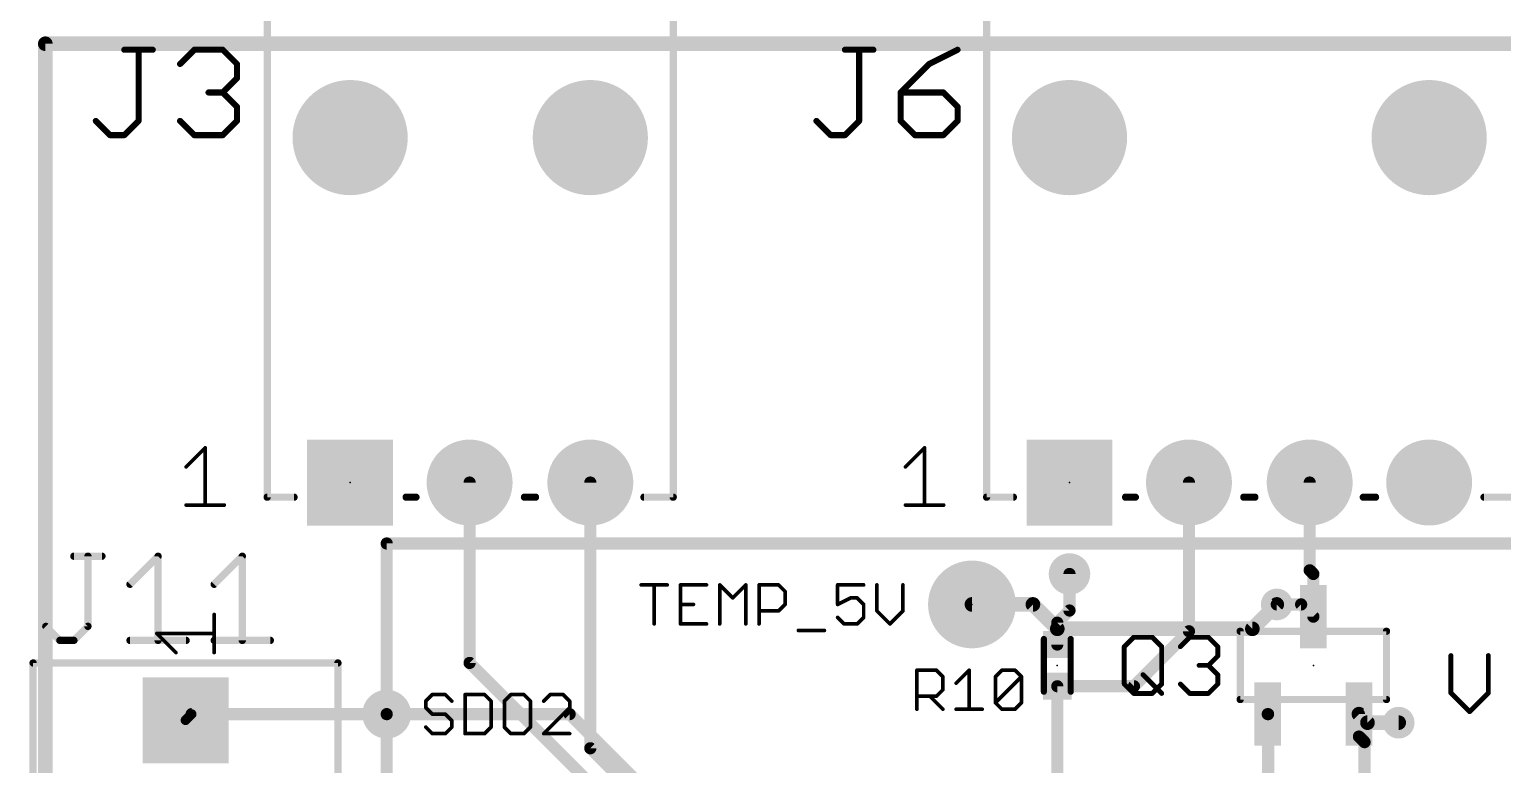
# Model space of a CAD drawing. Extents: x -18 to 144, y -21 to 125.
# Drawn here: x 0.18 to 30.87, y 89.88 to 105.2 of the extents above; entities that cross this region are included whole.
import ezdxf

# ---------------------------------------------------------------- set-up
doc = ezdxf.new("R2010")
doc.units = 0
for name, color, linetype in [('1', 22, 'CONTINUOUS'), ('15', 23, 'CONTINUOUS'), ('16', 132, 'CONTINUOUS'), ('17', 1, 'CONTINUOUS'), ('18', 110, 'CONTINUOUS'), ('2', 110, 'CONTINUOUS'), ('21', 253, 'CONTINUOUS'), ('23', 53, 'CONTINUOUS'), ('25', 253, 'CONTINUOUS'), ('27', 252, 'CONTINUOUS')]:
    doc.layers.add(name, color=color, linetype=linetype)

# ---------------------------------------------------------------- blocks, each defined once
blk = doc.blocks.new('SQUAREP')
blk.add_solid([(-0.5, -0.5), (0.5, -0.5), (-0.5, 0.5), (0.5, 0.5)])
blk = doc.blocks.new('ROUNDP')
at = {"const_width": 0.5}
blk.add_lwpolyline([(0, -0.25, 1), (0, 0.25, 1), (0, -0.25)], format="xyb", dxfattribs=at)
blk = doc.blocks.new('RECT')
blk.add_solid([(-0.5, -0.5), (0.5, -0.5), (-0.5, 0.5), (0.5, 0.5)])
blk = doc.blocks.new('ROUNDV')
at = {"const_width": 0.5}
blk.add_lwpolyline([(0, -0.25, 1), (0, 0.25, 1), (0, -0.25)], format="xyb", dxfattribs=at)

msp = doc.modelspace()

# ---------------------------------------------------------------- linework, layer by layer
at = {"layer": '1'}
for points, const_width in [([(9.3472, 91.9988), (9.3472, 95.758)], 0.254), ([(11.8618, 90.2208), (11.8618, 95.758)], 0.254), ([(24.3332, 92.6592), (24.3332, 95.758)], 0.254), ([(26.8478, 95.758), (26.8478, 93.9292)], 0.254), ([(21.844, 93.091), (21.844, 93.853)], 0.254), ([(26.8478, 93.9292), (26.924, 93.853)], 0.254), ([(26.924, 93.853), (26.924, 92.964)], 0.254), ([(26.67, 93.218), (26.162, 93.218)], 0.254), ([(26.924, 92.964), (26.67, 93.218)], 0.254), ([(21.59, 92.837), (21.844, 93.091)], 0.254), ([(21.59, 92.383), (21.59, 92.837)], 0.254), ([(23.187, 91.513), (24.3332, 92.6592)], 0.254), ([(9.3472, 91.9988), (17.28, 84.066)], 0.254), ([(21.59, 91.513), (21.59, 87.122)], 0.254), ([(21.59, 91.513), (23.187, 91.513)], 0.254), ([(25.974, 90.932), (25.981, 90.932)], 0.254), ([(25.981, 90.932), (25.981, 89.408)], 0.254), ([(27.874, 90.932), (28.0518, 90.7542)], 0.3048), ([(27.874, 90.4646), (27.874, 90.932)], 0.254), ([(28.0518, 90.7542), (28.702, 90.7542)], 0.3048), ([(27.9908, 90.3478), (27.874, 90.4646)], 0.254), ([(17.5166, 84.566), (11.8618, 90.2208)], 0.254), ([(27.9908, 89.5731), (27.9908, 90.3478)], 0.254)]:
    msp.add_lwpolyline(points, dxfattribs=dict(at, const_width=const_width))
for points, const_width in [([(9.4107, 95.758, 1), (9.2837, 95.758)], 0.127), ([(11.9253, 95.758, 1), (11.7983, 95.758)], 0.127), ([(24.3967, 95.758, 1), (24.2697, 95.758)], 0.127), ([(26.9113, 95.758, 1), (26.7843, 95.758)], 0.127), ([(21.9075, 93.853, 1), (21.7805, 93.853)], 0.127), ([(26.8927, 93.9741, 1), (26.8029, 93.8843)], 0.127), ([(26.7843, 93.9292, 1), (26.9113, 93.9292)], 0.127), ([(26.9875, 93.853, 1), (26.8605, 93.853)], 0.127), ([(26.8791, 93.8081, 1), (26.9689, 93.8979)], 0.127), ([(26.162, 93.2815, 1), (26.162, 93.1545)], 0.127), ([(26.7149, 93.2629, 1), (26.6251, 93.1731)], 0.127), ([(26.67, 93.1545, 1), (26.67, 93.2815)], 0.127), ([(21.7805, 93.091, 1), (21.9075, 93.091)], 0.127), ([(21.8889, 93.0461, 1), (21.7991, 93.1359)], 0.127), ([(26.8605, 92.964, 1), (26.9875, 92.964)], 0.127), ([(26.8791, 92.9191, 1), (26.9689, 93.0089)], 0.127), ([(21.6535, 92.837, 1), (21.5265, 92.837)], 0.127), ([(21.5451, 92.8819, 1), (21.6349, 92.7921)], 0.127), ([(24.2697, 92.6592, 1), (24.3967, 92.6592)], 0.127), ([(24.3781, 92.6143, 1), (24.2883, 92.7041)], 0.127), ([(21.5265, 92.383, 1), (21.6535, 92.383)], 0.127), ([(9.3921, 92.0437, 1), (9.3023, 91.9539)], 0.127), ([(9.2837, 91.9988, 1), (9.4107, 91.9988)], 0.127), ([(21.6535, 91.513, 1), (21.5265, 91.513)], 0.127), ([(21.59, 91.5765, 1), (21.59, 91.4495)], 0.127), ([(23.1421, 91.5579, 1), (23.2319, 91.4681)], 0.127), ([(23.187, 91.4495, 1), (23.187, 91.5765)], 0.127), ([(25.974, 90.9955, 1), (25.974, 90.8685)], 0.127), ([(26.0445, 90.932, 1), (25.9175, 90.932)], 0.127), ([(25.981, 90.8685, 1), (25.981, 90.9955)], 0.127), ([(27.9278, 90.9859, 1), (27.8201, 90.8781)], 0.1524), ([(27.9375, 90.932, 1), (27.8105, 90.932)], 0.127), ([(28.0518, 90.8304, 1), (28.0518, 90.678)], 0.1524), ([(27.9979, 90.7003, 1), (28.1056, 90.8081)], 0.1524), ([(28.702, 90.678, 1), (28.702, 90.8304)], 0.1524), ([(27.9189, 90.5095, 1), (27.8291, 90.4197)], 0.127), ([(11.9067, 90.2657, 1), (11.8169, 90.1759)], 0.127), ([(11.7983, 90.2208, 1), (11.9253, 90.2208)], 0.127), ([(27.8105, 90.4646, 1), (27.9375, 90.4646)], 0.127), ([(28.0543, 90.3478, 1), (27.9273, 90.3478)], 0.127), ([(27.9459, 90.3029, 1), (28.0357, 90.3927)], 0.127)]:
    msp.add_lwpolyline(points, format="xyb", dxfattribs=dict(at, const_width=const_width))
at = {"layer": '15', "const_width": 0.254}
for points in [[(85.09, 94.488), (7.62, 94.488)], [(7.62, 94.488), (7.62, 17.272)]]:
    msp.add_lwpolyline(points, dxfattribs=at)
at = {"layer": '15', "const_width": 0.127}
for points in [[(7.62, 94.5515, 1), (7.62, 94.4245)], [(7.6835, 94.488, 1), (7.5565, 94.488)]]:
    msp.add_lwpolyline(points, format="xyb", dxfattribs=at)
at = {"layer": '16'}
for points, const_width in [([(21.082, 93.218), (19.812, 93.218)], 0.3048), ([(21.59, 92.71), (21.082, 93.218)], 0.3048), ([(26.162, 93.218), (25.654, 92.71)], 0.3048), ([(25.654, 92.71), (21.59, 92.71)], 0.3048), ([(3.556, 90.932), (3.429, 90.805)], 0.2032), ([(3.556, 90.932), (7.62, 90.932)], 0.254), ([(11.43, 90.932), (7.62, 90.932)], 0.254), ([(22.606, 79.756), (11.43, 90.932)], 0.254)]:
    msp.add_lwpolyline(points, dxfattribs=dict(at, const_width=const_width))
for points, const_width in [([(19.812, 93.2942, 1), (19.812, 93.1418)], 0.1524), ([(21.1359, 93.2719, 1), (21.0281, 93.1641)], 0.1524), ([(21.082, 93.1418, 1), (21.082, 93.2942)], 0.1524), ([(26.2159, 93.1641, 1), (26.1081, 93.2719)], 0.1524), ([(21.59, 92.7862, 1), (21.59, 92.6338)], 0.1524), ([(21.5361, 92.6561, 1), (21.6439, 92.7639)], 0.1524), ([(25.6001, 92.7639, 1), (25.7079, 92.6561)], 0.1524), ([(25.654, 92.6338, 1), (25.654, 92.7862)], 0.1524), ([(3.3931, 90.8409, 1), (3.4649, 90.7691)], 0.1016), ([(3.556, 90.9955, 1), (3.556, 90.8685)], 0.127), ([(3.5919, 90.8961, 1), (3.5201, 90.9679)], 0.1016), ([(7.62, 90.9955, 1), (7.62, 90.8685)], 0.127), ([(7.62, 90.8685, 1), (7.62, 90.9955)], 0.127), ([(11.4749, 90.9769, 1), (11.3851, 90.8871)], 0.127), ([(11.43, 90.8685, 1), (11.43, 90.9955)], 0.127)]:
    msp.add_lwpolyline(points, format="xyb", dxfattribs=dict(at, const_width=const_width))
at = {"layer": '2', "const_width": 0.3048}
for points in [[(0.508, 104.902), (97.282, 104.902)], [(0.508, 0.508), (0.508, 104.902)]]:
    msp.add_lwpolyline(points, dxfattribs=at)
at = {"layer": '2', "const_width": 0.1524}
for points in [[(0.508, 104.9782, 1), (0.508, 104.8258)], [(0.5842, 104.902, 1), (0.4318, 104.902)]]:
    msp.add_lwpolyline(points, format="xyb", dxfattribs=at)
at = {"layer": '21'}
for points, const_width in [([(5.1308, 106.1466), (5.1308, 95.4532)], 0.1524), ([(13.589, 95.4532), (13.589, 106.1466)], 0.1524), ([(20.1168, 106.1466), (20.1168, 95.4532)], 0.1524), ([(3.4407, 96.0846), (3.839, 96.4829)], 0.0762), ([(3.839, 96.4829), (3.839, 95.2881)], 0.0762), ([(18.4267, 96.0846), (18.825, 96.4829)], 0.0762), ([(18.825, 96.4829), (18.825, 95.2881)], 0.0762), ([(5.1308, 95.4532), (5.6896, 95.4532)], 0.1524), ([(8.0264, 95.4532), (8.2296, 95.4532)], 0.1524), ([(10.4902, 95.4532), (10.7188, 95.4532)], 0.1524), ([(12.9794, 95.4532), (13.589, 95.4532)], 0.1524), ([(20.1168, 95.4532), (20.6756, 95.4532)], 0.1524), ([(23.0124, 95.4532), (23.2156, 95.4532)], 0.1524), ([(25.4762, 95.4532), (25.7048, 95.4532)], 0.1524), ([(27.9654, 95.4532), (28.2194, 95.4532)], 0.1524), ([(30.48, 95.4532), (31.0642, 95.4532)], 0.1524), ([(3.4407, 95.2881), (4.2373, 95.2881)], 0.0762), ([(18.4267, 95.2881), (19.2233, 95.2881)], 0.0762), ([(4.0259, 92.2137), (4.0259, 93.0102)], 0.0762), ([(28.448, 92.6592), (25.4, 92.6592)], 0.1524), ([(25.4, 92.6592), (25.4, 91.2368)], 0.1524), ([(28.448, 91.2368), (28.448, 92.6592)], 0.1524), ([(3.2294, 92.2137), (2.8311, 92.612)], 0.0762), ([(2.8311, 92.612), (4.0259, 92.612)], 0.0762), ([(21.31, 92.498), (21.31, 91.398)], 0.127), ([(21.87, 92.498), (21.87, 91.398)], 0.127), ([(0.254, 91.9988), (0.254, 81.9912)], 0.1524), ([(6.604, 91.9988), (0.254, 91.9988)], 0.1524), ([(6.604, 81.9912), (6.604, 91.9988)], 0.1524), ([(29.7892, 92.1522), (29.7892, 91.3726)], 0.1016), ([(30.5688, 91.3726), (30.5688, 92.1522)], 0.1016), ([(25.4, 91.2368), (28.448, 91.2368)], 0.1524), ([(29.7892, 91.3726), (30.179, 90.9828)], 0.1016), ([(30.179, 90.9828), (30.5688, 91.3726)], 0.1016)]:
    msp.add_lwpolyline(points, dxfattribs=dict(at, const_width=const_width))
for points, const_width in [([(3.858, 96.4829, 1), (3.8199, 96.4829)], 0.0381), ([(3.8524, 96.4694, 1), (3.8255, 96.4964)], 0.0381), ([(18.844, 96.4829, 1), (18.8059, 96.4829)], 0.0381), ([(18.8384, 96.4694, 1), (18.8115, 96.4964)], 0.0381), ([(3.4272, 96.0981, 1), (3.4542, 96.0712)], 0.0381), ([(18.4132, 96.0981, 1), (18.4402, 96.0712)], 0.0381), ([(5.1308, 95.4913, 1), (5.1308, 95.4151)], 0.0762), ([(5.0927, 95.4532, 1), (5.1689, 95.4532)], 0.0762), ([(5.6896, 95.4151, 1), (5.6896, 95.4913)], 0.0762), ([(8.0264, 95.4913, 1), (8.0264, 95.4151)], 0.0762), ([(8.2296, 95.4151, 1), (8.2296, 95.4913)], 0.0762), ([(10.4902, 95.4913, 1), (10.4902, 95.4151)], 0.0762), ([(10.7188, 95.4151, 1), (10.7188, 95.4913)], 0.0762), ([(12.9794, 95.4913, 1), (12.9794, 95.4151)], 0.0762), ([(13.5509, 95.4532, 1), (13.6271, 95.4532)], 0.0762), ([(13.589, 95.4151, 1), (13.589, 95.4913)], 0.0762), ([(20.1168, 95.4913, 1), (20.1168, 95.4151)], 0.0762), ([(20.0787, 95.4532, 1), (20.1549, 95.4532)], 0.0762), ([(20.6756, 95.4151, 1), (20.6756, 95.4913)], 0.0762), ([(23.0124, 95.4913, 1), (23.0124, 95.4151)], 0.0762), ([(23.2156, 95.4151, 1), (23.2156, 95.4913)], 0.0762), ([(25.4762, 95.4913, 1), (25.4762, 95.4151)], 0.0762), ([(25.7048, 95.4151, 1), (25.7048, 95.4913)], 0.0762), ([(27.9654, 95.4913, 1), (27.9654, 95.4151)], 0.0762), ([(28.2194, 95.4151, 1), (28.2194, 95.4913)], 0.0762), ([(30.48, 95.4913, 1), (30.48, 95.4151)], 0.0762), ([(3.4407, 95.3071, 1), (3.4407, 95.2691)], 0.0381), ([(3.8199, 95.2881, 1), (3.858, 95.2881)], 0.0381), ([(4.2373, 95.2691, 1), (4.2373, 95.3071)], 0.0381), ([(18.4267, 95.3071, 1), (18.4267, 95.2691)], 0.0381), ([(18.8059, 95.2881, 1), (18.844, 95.2881)], 0.0381), ([(19.2233, 95.2691, 1), (19.2233, 95.3071)], 0.0381), ([(4.045, 93.0102, 1), (4.0069, 93.0102)], 0.0381), ([(25.4, 92.6973, 1), (25.4, 92.6211)], 0.0762), ([(25.4381, 92.6592, 1), (25.3619, 92.6592)], 0.0762), ([(28.4861, 92.6592, 1), (28.4099, 92.6592)], 0.0762), ([(28.448, 92.6211, 1), (28.448, 92.6973)], 0.0762), ([(2.8446, 92.6254, 1), (2.8176, 92.5985)], 0.0381), ([(2.8311, 92.631, 1), (2.8311, 92.5929)], 0.0381), ([(4.0259, 92.5929, 1), (4.0259, 92.631)], 0.0381), ([(21.3418, 92.498, 1), (21.2783, 92.498)], 0.0635), ([(21.9017, 92.498, 1), (21.8383, 92.498)], 0.0635), ([(0.2921, 91.9988, 1), (0.2159, 91.9988)], 0.0762), ([(0.254, 92.0369, 1), (0.254, 91.9607)], 0.0762), ([(3.2159, 92.2002, 1), (3.2428, 92.2272)], 0.0381), ([(4.0069, 92.2137, 1), (4.045, 92.2137)], 0.0381), ([(6.6421, 91.9988, 1), (6.5659, 91.9988)], 0.0762), ([(6.604, 91.9607, 1), (6.604, 92.0369)], 0.0762), ([(29.8146, 92.1522, 1), (29.7638, 92.1522)], 0.0508), ([(30.5942, 92.1522, 1), (30.5434, 92.1522)], 0.0508), ([(21.2783, 91.398, 1), (21.3418, 91.398)], 0.0635), ([(21.8383, 91.398, 1), (21.9017, 91.398)], 0.0635), ([(25.4, 91.2749, 1), (25.4, 91.1987)], 0.0762), ([(25.3619, 91.2368, 1), (25.4381, 91.2368)], 0.0762), ([(28.4099, 91.2368, 1), (28.4861, 91.2368)], 0.0762), ([(28.448, 91.1987, 1), (28.448, 91.2749)], 0.0762), ([(29.8072, 91.3906, 1), (29.7712, 91.3546)], 0.0508), ([(29.7638, 91.3726, 1), (29.8146, 91.3726)], 0.0508), ([(30.5434, 91.3726, 1), (30.5942, 91.3726)], 0.0508), ([(30.5868, 91.3546, 1), (30.5508, 91.3906)], 0.0508), ([(30.161, 91.0008, 1), (30.197, 90.9648)], 0.0508), ([(30.161, 90.9648, 1), (30.197, 91.0008)], 0.0508)]:
    msp.add_lwpolyline(points, format="xyb", dxfattribs=dict(at, const_width=const_width))
at = {"layer": '23'}
for p in [(6.858, 95.758), (21.844, 95.758), (19.812, 93.218), (21.59, 91.948), (26.924, 91.948), (7.62, 90.932)]:
    msp.add_point(p, dxfattribs=at)
at = {"layer": '25', "const_width": 0.0762}
for points in [[(12.9211, 93.6251), (13.4634, 93.6251)], [(13.1922, 92.8116), (13.1922, 93.6251)], [(14.282, 93.6251), (13.7397, 93.6251)], [(13.7397, 93.6251), (13.7397, 92.8116)], [(14.5582, 92.8116), (14.5582, 93.6251)], [(14.5582, 93.6251), (14.8294, 93.3539)], [(14.8294, 93.3539), (15.1006, 93.6251)], [(15.1006, 93.6251), (15.1006, 92.8116)], [(15.3768, 92.8116), (15.3768, 93.6251)], [(15.3768, 93.6251), (15.7836, 93.6251)], [(15.7836, 93.6251), (15.9191, 93.4895)], [(17.5563, 93.6251), (17.014, 93.6251)], [(17.014, 93.6251), (17.014, 93.2183)], [(17.8325, 93.6251), (17.8325, 93.0828)], [(18.3749, 93.0828), (18.3749, 93.6251)], [(15.9191, 93.4895), (15.9191, 93.2183)], [(17.014, 93.2183), (17.2851, 93.3539)], [(17.2851, 93.3539), (17.4207, 93.3539)], [(17.4207, 93.3539), (17.5563, 93.2183)], [(13.7397, 93.2183), (14.0108, 93.2183)], [(15.7836, 93.0828), (15.3768, 93.0828)], [(15.9191, 93.2183), (15.7836, 93.0828)], [(17.1495, 92.8116), (17.014, 92.9472)], [(17.5563, 92.9472), (17.4207, 92.8116)], [(17.5563, 93.2183), (17.5563, 92.9472)], [(17.8325, 93.0828), (18.1037, 92.8116)], [(18.1037, 92.8116), (18.3749, 93.0828)], [(13.7397, 92.8116), (14.282, 92.8116)], [(16.1954, 92.676), (16.7377, 92.676)], [(17.4207, 92.8116), (17.1495, 92.8116)], [(18.6644, 91.0336), (18.6644, 91.8471)], [(18.6644, 91.8471), (19.0711, 91.8471)], [(19.0711, 91.8471), (19.2067, 91.7115)], [(19.4829, 91.5759), (19.7541, 91.8471)], [(19.7541, 91.8471), (19.7541, 91.0336)], [(20.3015, 91.7115), (20.4371, 91.8471)], [(20.4371, 91.8471), (20.7083, 91.8471)], [(20.7083, 91.8471), (20.8438, 91.7115)], [(19.2067, 91.4403), (19.0711, 91.3048)], [(19.2067, 91.7115), (19.2067, 91.4403)], [(20.3015, 91.1692), (20.3015, 91.7115)], [(20.3015, 91.1692), (20.8438, 91.7115)], [(20.8438, 91.7115), (20.8438, 91.1692)], [(8.5695, 91.3391), (8.4339, 91.2035)], [(8.4339, 91.2035), (8.4339, 91.0679)], [(8.8407, 91.3391), (8.5695, 91.3391)], [(8.9763, 91.2035), (8.8407, 91.3391)], [(9.2525, 91.3391), (9.2525, 90.5256)], [(9.6593, 91.3391), (9.2525, 91.3391)], [(9.7949, 91.2035), (9.6593, 91.3391)], [(9.7949, 90.6612), (9.7949, 91.2035)], [(10.2067, 91.3391), (10.0711, 91.2035)], [(10.0711, 91.2035), (10.0711, 90.6612)], [(10.4778, 91.3391), (10.2067, 91.3391)], [(10.6134, 91.2035), (10.4778, 91.3391)], [(10.6134, 90.6612), (10.6134, 91.2035)], [(11.0253, 91.3391), (10.8897, 91.2035)], [(11.2964, 91.3391), (11.0253, 91.3391)], [(11.432, 91.2035), (11.2964, 91.3391)], [(11.432, 91.0679), (11.432, 91.2035)], [(19.0711, 91.3048), (18.6644, 91.3048)], [(18.9355, 91.3048), (19.2067, 91.0336)], [(20.4371, 91.0336), (20.3015, 91.1692)], [(20.8438, 91.1692), (20.7083, 91.0336)], [(8.4339, 91.0679), (8.5695, 90.9323)], [(8.5695, 90.9323), (8.8407, 90.9323)], [(8.8407, 90.9323), (8.9763, 90.7968)], [(10.8897, 90.5256), (11.432, 91.0679)], [(19.4829, 91.0336), (20.0253, 91.0336)], [(20.7083, 91.0336), (20.4371, 91.0336)], [(8.5695, 90.5256), (8.4339, 90.6612)], [(8.8407, 90.5256), (8.5695, 90.5256)], [(8.9763, 90.6612), (8.8407, 90.5256)], [(8.9763, 90.7968), (8.9763, 90.6612)], [(9.2525, 90.5256), (9.6593, 90.5256)], [(9.6593, 90.5256), (9.7949, 90.6612)], [(10.0711, 90.6612), (10.2067, 90.5256)], [(10.2067, 90.5256), (10.4778, 90.5256)], [(10.4778, 90.5256), (10.6134, 90.6612)], [(11.432, 90.5256), (10.8897, 90.5256)]]:
    msp.add_lwpolyline(points, dxfattribs=at)
at = {"layer": '25', "const_width": 0.0381}
for points in [[(12.9211, 93.6441, 1), (12.9211, 93.606)], [(13.2113, 93.6251, 1), (13.1732, 93.6251)], [(13.4634, 93.606, 1), (13.4634, 93.6441)], [(13.7587, 93.6251, 1), (13.7206, 93.6251)], [(13.7397, 93.6441, 1), (13.7397, 93.606)], [(14.282, 93.606, 1), (14.282, 93.6441)], [(14.5773, 93.6251, 1), (14.5392, 93.6251)], [(14.5717, 93.6386, 1), (14.5448, 93.6116)], [(15.1196, 93.6251, 1), (15.0815, 93.6251)], [(15.114, 93.6116, 1), (15.0871, 93.6386)], [(15.3959, 93.6251, 1), (15.3578, 93.6251)], [(15.3768, 93.6441, 1), (15.3768, 93.606)], [(15.797, 93.6386, 1), (15.7701, 93.6116)], [(15.7836, 93.606, 1), (15.7836, 93.6441)], [(17.033, 93.6251, 1), (16.9949, 93.6251)], [(17.014, 93.6441, 1), (17.014, 93.606)], [(17.5563, 93.606, 1), (17.5563, 93.6441)], [(17.8516, 93.6251, 1), (17.8135, 93.6251)], [(18.3939, 93.6251, 1), (18.3558, 93.6251)], [(14.8159, 93.3674, 1), (14.8429, 93.3405)], [(14.8159, 93.3405, 1), (14.8429, 93.3674)], [(15.9382, 93.4895, 1), (15.9001, 93.4895)], [(15.9057, 93.476, 1), (15.9326, 93.503)], [(17.2851, 93.373, 1), (17.2851, 93.3349)], [(17.2936, 93.3369, 1), (17.2766, 93.371)], [(17.4342, 93.3674, 1), (17.4072, 93.3405)], [(17.4207, 93.3349, 1), (17.4207, 93.373)], [(13.7397, 93.2374, 1), (13.7397, 93.1993)], [(14.0108, 93.1993, 1), (14.0108, 93.2374)], [(15.3768, 93.1018, 1), (15.3768, 93.0637)], [(15.7701, 93.0962, 1), (15.797, 93.0693)], [(15.7836, 93.0637, 1), (15.7836, 93.1018)], [(15.9001, 93.2183, 1), (15.9382, 93.2183)], [(15.9326, 93.2049, 1), (15.9057, 93.2318)], [(17.0054, 93.2354, 1), (17.0225, 93.2013)], [(17.0274, 92.9607, 1), (17.0005, 92.9337)], [(16.9949, 93.2183, 1), (17.033, 93.2183)], [(17.5753, 93.2183, 1), (17.5372, 93.2183)], [(17.5428, 93.2049, 1), (17.5698, 93.2318)], [(17.5698, 92.9337, 1), (17.5428, 92.9607)], [(17.846, 93.0962, 1), (17.8191, 93.0693)], [(17.8135, 93.0828, 1), (17.8516, 93.0828)], [(18.3558, 93.0828, 1), (18.3939, 93.0828)], [(18.3883, 93.0693, 1), (18.3614, 93.0962)], [(13.1732, 92.8116, 1), (13.2113, 92.8116)], [(13.7206, 92.8116, 1), (13.7587, 92.8116)], [(13.7397, 92.8306, 1), (13.7397, 92.7926)], [(14.282, 92.7926, 1), (14.282, 92.8306)], [(14.5392, 92.8116, 1), (14.5773, 92.8116)], [(15.0815, 92.8116, 1), (15.1196, 92.8116)], [(15.3578, 92.8116, 1), (15.3959, 92.8116)], [(16.1954, 92.6951, 1), (16.1954, 92.657)], [(16.7377, 92.657, 1), (16.7377, 92.6951)], [(17.1495, 92.8306, 1), (17.1495, 92.7926)], [(17.1361, 92.7981, 1), (17.163, 92.8251)], [(17.4072, 92.8251, 1), (17.4342, 92.7981)], [(17.4207, 92.7926, 1), (17.4207, 92.8306)], [(17.5372, 92.9472, 1), (17.5753, 92.9472)], [(18.0902, 92.8251, 1), (18.1172, 92.7981)], [(18.0902, 92.7981, 1), (18.1172, 92.8251)], [(18.6834, 91.8471, 1), (18.6453, 91.8471)], [(18.6644, 91.8661, 1), (18.6644, 91.828)], [(19.0846, 91.8606, 1), (19.0576, 91.8336)], [(19.0711, 91.828, 1), (19.0711, 91.8661)], [(19.7732, 91.8471, 1), (19.7351, 91.8471)], [(19.7676, 91.8336, 1), (19.7406, 91.8606)], [(20.4371, 91.8661, 1), (20.4371, 91.828)], [(20.4506, 91.8336, 1), (20.4236, 91.8606)], [(20.7217, 91.8606, 1), (20.6948, 91.8336)], [(20.7083, 91.828, 1), (20.7083, 91.8661)], [(19.2257, 91.7115, 1), (19.1876, 91.7115)], [(19.1876, 91.4403, 1), (19.2257, 91.4403)], [(19.1932, 91.698, 1), (19.2202, 91.725)], [(19.2202, 91.4269, 1), (19.1932, 91.4538)], [(19.4695, 91.5894, 1), (19.4964, 91.5625)], [(20.3206, 91.7115, 1), (20.2825, 91.7115)], [(20.288, 91.725, 1), (20.315, 91.698)], [(20.8629, 91.7115, 1), (20.8248, 91.7115)], [(20.8573, 91.698, 1), (20.8304, 91.725)], [(20.8304, 91.698, 1), (20.8573, 91.725)], [(8.453, 91.2035, 1), (8.4149, 91.2035)], [(8.4205, 91.217, 1), (8.4474, 91.19)], [(8.5695, 91.3581, 1), (8.5695, 91.32)], [(8.583, 91.3256, 1), (8.5561, 91.3526)], [(8.8542, 91.3526, 1), (8.8272, 91.3256)], [(8.8407, 91.32, 1), (8.8407, 91.3581)], [(8.9628, 91.19, 1), (8.9897, 91.217)], [(9.2716, 91.3391, 1), (9.2335, 91.3391)], [(9.2525, 91.3581, 1), (9.2525, 91.32)], [(9.6727, 91.3526, 1), (9.6458, 91.3256)], [(9.6593, 91.32, 1), (9.6593, 91.3581)], [(9.8139, 91.2035, 1), (9.7758, 91.2035)], [(9.7814, 91.19, 1), (9.8083, 91.217)], [(10.0902, 91.2035, 1), (10.0521, 91.2035)], [(10.0576, 91.217, 1), (10.0846, 91.19)], [(10.2067, 91.3581, 1), (10.2067, 91.32)], [(10.2202, 91.3256, 1), (10.1932, 91.3526)], [(10.4913, 91.3526, 1), (10.4644, 91.3256)], [(10.4778, 91.32, 1), (10.4778, 91.3581)], [(10.6325, 91.2035, 1), (10.5944, 91.2035)], [(10.6, 91.19, 1), (10.6269, 91.217)], [(10.8762, 91.217, 1), (10.9031, 91.19)], [(11.0253, 91.3581, 1), (11.0253, 91.32)], [(11.0387, 91.3256, 1), (11.0118, 91.3526)], [(11.3099, 91.3526, 1), (11.283, 91.3256)], [(11.2964, 91.32, 1), (11.2964, 91.3581)], [(11.4511, 91.2035, 1), (11.413, 91.2035)], [(11.4185, 91.19, 1), (11.4455, 91.217)], [(18.6644, 91.3238, 1), (18.6644, 91.2857)], [(18.949, 91.3182, 1), (18.9221, 91.2913)], [(19.0576, 91.3182, 1), (19.0846, 91.2913)], [(19.0711, 91.2857, 1), (19.0711, 91.3238)], [(20.315, 91.1827, 1), (20.288, 91.1557)], [(20.288, 91.1827, 1), (20.315, 91.1557)], [(20.2825, 91.1692, 1), (20.3206, 91.1692)], [(20.8248, 91.1692, 1), (20.8629, 91.1692)], [(20.8573, 91.1557, 1), (20.8304, 91.1827)], [(8.4149, 91.0679, 1), (8.453, 91.0679)], [(8.4474, 91.0814, 1), (8.4205, 91.0545)], [(8.5695, 90.9514, 1), (8.5695, 90.9133)], [(8.5561, 90.9189, 1), (8.583, 90.9458)], [(8.8542, 90.9458, 1), (8.8272, 90.9189)], [(8.8407, 90.9133, 1), (8.8407, 90.9514)], [(11.413, 91.0679, 1), (11.4511, 91.0679)], [(11.4455, 91.0545, 1), (11.4185, 91.0814)], [(18.6453, 91.0336, 1), (18.6834, 91.0336)], [(19.1932, 91.0201, 1), (19.2202, 91.0471)], [(19.4829, 91.0526, 1), (19.4829, 91.0146)], [(19.7351, 91.0336, 1), (19.7732, 91.0336)], [(20.0253, 91.0146, 1), (20.0253, 91.0526)], [(20.4371, 91.0526, 1), (20.4371, 91.0146)], [(20.4236, 91.0201, 1), (20.4506, 91.0471)], [(20.6948, 91.0471, 1), (20.7217, 91.0201)], [(20.7083, 91.0146, 1), (20.7083, 91.0526)], [(8.4474, 90.6747, 1), (8.4205, 90.6477)], [(8.5695, 90.5447, 1), (8.5695, 90.5066)], [(8.5561, 90.5121, 1), (8.583, 90.5391)], [(8.8272, 90.5391, 1), (8.8542, 90.5121)], [(8.8407, 90.5066, 1), (8.8407, 90.5447)], [(8.9953, 90.7968, 1), (8.9572, 90.7968)], [(8.9572, 90.6612, 1), (8.9953, 90.6612)], [(8.9897, 90.6477, 1), (8.9628, 90.6747)], [(8.9628, 90.7833, 1), (8.9897, 90.8102)], [(9.2525, 90.5447, 1), (9.2525, 90.5066)], [(9.2335, 90.5256, 1), (9.2716, 90.5256)], [(9.6458, 90.5391, 1), (9.6727, 90.5121)], [(9.6593, 90.5066, 1), (9.6593, 90.5447)], [(9.7758, 90.6612, 1), (9.8139, 90.6612)], [(9.8083, 90.6477, 1), (9.7814, 90.6747)], [(10.0846, 90.6747, 1), (10.0576, 90.6477)], [(10.0521, 90.6612, 1), (10.0902, 90.6612)], [(10.2067, 90.5447, 1), (10.2067, 90.5066)], [(10.1932, 90.5121, 1), (10.2202, 90.5391)], [(10.4644, 90.5391, 1), (10.4913, 90.5121)], [(10.4778, 90.5066, 1), (10.4778, 90.5447)], [(10.5944, 90.6612, 1), (10.6325, 90.6612)], [(10.6269, 90.6477, 1), (10.6, 90.6747)], [(10.8762, 90.5391, 1), (10.9031, 90.5121)], [(10.8897, 90.5447, 1), (10.8897, 90.5066)], [(11.432, 90.5066, 1), (11.432, 90.5447)]]:
    msp.add_lwpolyline(points, format="xyb", dxfattribs=at)
at = {"layer": '27'}
for points, const_width in [([(2.1538, 104.8083, 1), (2.1538, 104.7448)], 0.0635), ([(2.4821, 104.7765, 1), (2.4186, 104.7765)], 0.0635), ([(2.747, 104.7448, 1), (2.747, 104.8083)], 0.0635), ([(3.6113, 104.8083, 1), (3.6113, 104.7448)], 0.0635), ([(3.6337, 104.7541, 1), (3.5888, 104.799)], 0.0635), ([(4.2269, 104.799, 1), (4.182, 104.7541)], 0.0635), ([(4.2045, 104.7448, 1), (4.2045, 104.8083)], 0.0635), ([(17.1652, 104.8083, 1), (17.1652, 104.7448)], 0.0635), ([(17.4935, 104.7765, 1), (17.43, 104.7765)], 0.0635), ([(17.7584, 104.7448, 1), (17.7584, 104.8083)], 0.0635), ([(19.5266, 104.7481, 1), (19.4982, 104.8049)], 0.0635), ([(3.2922, 104.5024, 1), (3.3372, 104.4575)], 0.0635), ([(4.5328, 104.4799, 1), (4.4693, 104.4799)], 0.0635), ([(4.4786, 104.4575, 1), (4.5235, 104.5024)], 0.0635), ([(18.9051, 104.5083, 1), (18.9335, 104.4515)], 0.0635), ([(18.9417, 104.4575, 1), (18.8968, 104.5024)], 0.0635), ([(4.4693, 104.1833, 1), (4.5328, 104.1833)], 0.0635), ([(4.5235, 104.1609, 1), (4.4786, 104.2058)], 0.0635), ([(3.9079, 103.9185, 1), (3.9079, 103.855)], 0.0635), ([(4.2269, 103.9092, 1), (4.182, 103.8643)], 0.0635), ([(4.182, 103.9092, 1), (4.2269, 103.8643)], 0.0635), ([(4.2045, 103.855, 1), (4.2045, 103.9185)], 0.0635), ([(18.3261, 103.9185, 1), (18.3261, 103.855)], 0.0635), ([(18.3036, 103.9092, 1), (18.3486, 103.8643)], 0.0635), ([(18.3578, 103.8868, 1), (18.2944, 103.8868)], 0.0635), ([(19.2383, 103.9092, 1), (19.1934, 103.8643)], 0.0635), ([(19.2159, 103.855, 1), (19.2159, 103.9185)], 0.0635), ([(4.5328, 103.5902, 1), (4.4693, 103.5902)], 0.0635), ([(4.4786, 103.5677, 1), (4.5235, 103.6126)], 0.0635), ([(19.5442, 103.5902, 1), (19.4807, 103.5902)], 0.0635), ([(19.49, 103.5677, 1), (19.5349, 103.6126)], 0.0635), ([(1.5831, 103.316, 1), (1.5382, 103.2711)], 0.0635), ([(2.4186, 103.2936, 1), (2.4821, 103.2936)], 0.0635), ([(2.4728, 103.2711, 1), (2.4279, 103.316)], 0.0635), ([(3.3372, 103.316, 1), (3.2922, 103.2711)], 0.0635), ([(4.4693, 103.2936, 1), (4.5328, 103.2936)], 0.0635), ([(4.5235, 103.2711, 1), (4.4786, 103.316)], 0.0635), ([(16.5945, 103.316, 1), (16.5496, 103.2711)], 0.0635), ([(17.43, 103.2936, 1), (17.4935, 103.2936)], 0.0635), ([(17.4842, 103.2711, 1), (17.4393, 103.316)], 0.0635), ([(18.3486, 103.316, 1), (18.3036, 103.2711)], 0.0635), ([(18.2944, 103.2936, 1), (18.3578, 103.2936)], 0.0635), ([(19.4807, 103.2936, 1), (19.5442, 103.2936)], 0.0635), ([(19.5349, 103.2711, 1), (19.49, 103.316)], 0.0635), ([(1.8572, 103.0288, 1), (1.8572, 102.9652)], 0.0635), ([(1.8347, 102.9745, 1), (1.8796, 103.0195)], 0.0635), ([(2.1313, 103.0195, 1), (2.1762, 102.9745)], 0.0635), ([(2.1538, 102.9652, 1), (2.1538, 103.0288)], 0.0635), ([(3.6113, 103.0288, 1), (3.6113, 102.9652)], 0.0635), ([(3.5888, 102.9745, 1), (3.6337, 103.0195)], 0.0635), ([(4.182, 103.0195, 1), (4.2269, 102.9745)], 0.0635), ([(4.2045, 102.9652, 1), (4.2045, 103.0288)], 0.0635), ([(16.8686, 103.0288, 1), (16.8686, 102.9652)], 0.0635), ([(16.8461, 102.9745, 1), (16.891, 103.0195)], 0.0635), ([(17.1427, 103.0195, 1), (17.1876, 102.9745)], 0.0635), ([(17.1652, 102.9652, 1), (17.1652, 103.0288)], 0.0635), ([(18.6227, 103.0288, 1), (18.6227, 102.9652)], 0.0635), ([(18.6002, 102.9745, 1), (18.6451, 103.0195)], 0.0635), ([(19.1934, 103.0195, 1), (19.2383, 102.9745)], 0.0635), ([(19.2159, 102.9652, 1), (19.2159, 103.0288)], 0.0635), ([(1.1032, 94.2609, 1), (1.1032, 94.1847)], 0.0762), ([(1.4336, 94.2228, 1), (1.3574, 94.2228)], 0.0762), ([(1.6879, 94.1847, 1), (1.6879, 94.2609)], 0.0762), ([(2.8953, 94.2228, 1), (2.8191, 94.2228)], 0.0762), ([(2.8842, 94.1959, 1), (2.8303, 94.2497)], 0.0762), ([(4.6494, 94.2228, 1), (4.5732, 94.2228)], 0.0762), ([(4.6383, 94.1959, 1), (4.5844, 94.2497)], 0.0762), ([(2.2456, 93.665, 1), (2.2995, 93.6112)], 0.0762), ([(3.9997, 93.665, 1), (4.0536, 93.6112)], 0.0762), ([(0.5454, 92.788, 1), (0.4915, 92.7341)], 0.0762), ([(1.3574, 92.761, 1), (1.4336, 92.761)], 0.0762), ([(1.4224, 92.7341, 1), (1.3686, 92.788)], 0.0762), ([(0.8108, 92.5068, 1), (0.8108, 92.4306)], 0.0762), ([(0.7839, 92.4418, 1), (0.8377, 92.4956)], 0.0762), ([(1.0762, 92.4956, 1), (1.1301, 92.4418)], 0.0762), ([(1.1032, 92.4306, 1), (1.1032, 92.5068)], 0.0762), ([(2.2726, 92.5068, 1), (2.2726, 92.4306)], 0.0762), ([(2.8191, 92.4687, 1), (2.8953, 92.4687)], 0.0762), ([(3.4419, 92.4306, 1), (3.4419, 92.5068)], 0.0762), ([(4.0266, 92.5068, 1), (4.0266, 92.4306)], 0.0762), ([(4.5732, 92.4687, 1), (4.6494, 92.4687)], 0.0762), ([(5.196, 92.4306, 1), (5.196, 92.5068)], 0.0762), ([(22.967, 92.3563, 1), (23.003, 92.3203)], 0.0508), ([(23.0104, 92.3383, 1), (22.9596, 92.3383)], 0.0508), ([(23.1799, 92.5586, 1), (23.1799, 92.5078)], 0.0508), ([(23.1979, 92.5152, 1), (23.1619, 92.5512)], 0.0508), ([(23.5877, 92.5512, 1), (23.5517, 92.5152)], 0.0508), ([(23.5697, 92.5078, 1), (23.5697, 92.5586)], 0.0508), ([(23.79, 92.3383, 1), (23.7392, 92.3383)], 0.0508), ([(23.7466, 92.3203, 1), (23.7826, 92.3563)], 0.0508), ([(24.1364, 92.3563, 1), (24.1724, 92.3203)], 0.0508), ([(24.3493, 92.5586, 1), (24.3493, 92.5078)], 0.0508), ([(24.3673, 92.5152, 1), (24.3313, 92.5512)], 0.0508), ([(24.7571, 92.5512, 1), (24.7211, 92.5152)], 0.0508), ([(24.7391, 92.5078, 1), (24.7391, 92.5586)], 0.0508), ([(24.9594, 92.3383, 1), (24.9086, 92.3383)], 0.0508), ([(24.916, 92.3203, 1), (24.952, 92.3563)], 0.0508), ([(24.9086, 92.1434, 1), (24.9594, 92.1434)], 0.0508), ([(24.952, 92.1254, 1), (24.916, 92.1614)], 0.0508), ([(23.3928, 91.7716, 1), (23.3568, 91.7356)], 0.0508), ([(24.5442, 91.9739, 1), (24.5442, 91.9231)], 0.0508), ([(24.7571, 91.9665, 1), (24.7211, 91.9305)], 0.0508), ([(24.7211, 91.9665, 1), (24.7571, 91.9305)], 0.0508), ([(24.7391, 91.9231, 1), (24.7391, 91.9739)], 0.0508), ([(24.9594, 91.7536, 1), (24.9086, 91.7536)], 0.0508), ([(24.916, 91.7356, 1), (24.952, 91.7716)], 0.0508), ([(23.003, 91.5767, 1), (22.967, 91.5407)], 0.0508), ([(22.9596, 91.5587, 1), (23.0104, 91.5587)], 0.0508), ([(23.7392, 91.5587, 1), (23.79, 91.5587)], 0.0508), ([(23.7826, 91.5407, 1), (23.7466, 91.5767)], 0.0508), ([(24.1724, 91.5767, 1), (24.1364, 91.5407)], 0.0508), ([(24.9086, 91.5587, 1), (24.9594, 91.5587)], 0.0508), ([(24.952, 91.5407, 1), (24.916, 91.5767)], 0.0508), ([(23.1799, 91.3892, 1), (23.1799, 91.3384)], 0.0508), ([(23.1619, 91.3458, 1), (23.1979, 91.3818)], 0.0508), ([(23.5517, 91.3818, 1), (23.5877, 91.3458)], 0.0508), ([(23.5697, 91.3384, 1), (23.5697, 91.3892)], 0.0508), ([(23.7466, 91.3458, 1), (23.7826, 91.3818)], 0.0508), ([(24.3493, 91.3892, 1), (24.3493, 91.3384)], 0.0508), ([(24.3313, 91.3458, 1), (24.3673, 91.3818)], 0.0508), ([(24.7211, 91.3818, 1), (24.7571, 91.3458)], 0.0508), ([(24.7391, 91.3384, 1), (24.7391, 91.3892)], 0.0508)]:
    msp.add_lwpolyline(points, format="xyb", dxfattribs=dict(at, const_width=const_width))
for points, const_width in [([(2.1538, 104.7765), (2.747, 104.7765)], 0.127), ([(2.4504, 103.2936), (2.4504, 104.7765)], 0.127), ([(3.3147, 104.4799), (3.6113, 104.7765)], 0.127), ([(3.6113, 104.7765), (4.2045, 104.7765)], 0.127), ([(4.2045, 104.7765), (4.501, 104.4799)], 0.127), ([(17.1652, 104.7765), (17.7584, 104.7765)], 0.127), ([(17.4618, 103.2936), (17.4618, 104.7765)], 0.127), ([(19.5124, 104.7765), (18.9193, 104.4799)], 0.127), ([(4.501, 104.4799), (4.501, 104.1833)], 0.127), ([(18.9193, 104.4799), (18.3261, 103.8868)], 0.127), ([(4.501, 104.1833), (4.2045, 103.8868)], 0.127), ([(4.2045, 103.8868), (3.9079, 103.8868)], 0.127), ([(4.2045, 103.8868), (4.501, 103.5902)], 0.127), ([(18.3261, 103.8868), (18.3261, 103.2936)], 0.127), ([(19.2159, 103.8868), (18.3261, 103.8868)], 0.127), ([(19.5124, 103.5902), (19.2159, 103.8868)], 0.127), ([(4.501, 103.5902), (4.501, 103.2936)], 0.127), ([(19.5124, 103.2936), (19.5124, 103.5902)], 0.127), ([(1.5606, 103.2936), (1.8572, 102.997)], 0.127), ([(2.1538, 102.997), (2.4504, 103.2936)], 0.127), ([(3.6113, 102.997), (3.3147, 103.2936)], 0.127), ([(4.501, 103.2936), (4.2045, 102.997)], 0.127), ([(16.572, 103.2936), (16.8686, 102.997)], 0.127), ([(17.1652, 102.997), (17.4618, 103.2936)], 0.127), ([(18.3261, 103.2936), (18.6227, 102.997)], 0.127), ([(19.2159, 102.997), (19.5124, 103.2936)], 0.127), ([(1.8572, 102.997), (2.1538, 102.997)], 0.127), ([(4.2045, 102.997), (3.6113, 102.997)], 0.127), ([(16.8686, 102.997), (17.1652, 102.997)], 0.127), ([(18.6227, 102.997), (19.2159, 102.997)], 0.127), ([(1.1032, 94.2228), (1.6879, 94.2228)], 0.1524), ([(1.3955, 92.761), (1.3955, 94.2228)], 0.1524), ([(2.2726, 93.6381), (2.8572, 94.2228)], 0.1524), ([(2.8572, 94.2228), (2.8572, 92.4687)], 0.1524), ([(4.0266, 93.6381), (4.6113, 94.2228)], 0.1524), ([(4.6113, 94.2228), (4.6113, 92.4687)], 0.1524), ([(0.5185, 92.761), (0.8108, 92.4687)], 0.1524), ([(1.1032, 92.4687), (1.3955, 92.761)], 0.1524), ([(0.8108, 92.4687), (1.1032, 92.4687)], 0.1524), ([(2.2726, 92.4687), (3.4419, 92.4687)], 0.1524), ([(4.0266, 92.4687), (5.196, 92.4687)], 0.1524), ([(22.985, 92.3383), (23.1799, 92.5332)], 0.1016), ([(22.985, 91.5587), (22.985, 92.3383)], 0.1016), ([(23.1799, 92.5332), (23.5697, 92.5332)], 0.1016), ([(23.5697, 92.5332), (23.7646, 92.3383)], 0.1016), ([(23.7646, 92.3383), (23.7646, 91.5587)], 0.1016), ([(24.1544, 92.3383), (24.3493, 92.5332)], 0.1016), ([(24.3493, 92.5332), (24.7391, 92.5332)], 0.1016), ([(24.7391, 92.5332), (24.934, 92.3383)], 0.1016), ([(24.934, 92.3383), (24.934, 92.1434)], 0.1016), ([(24.934, 92.1434), (24.7391, 91.9485)], 0.1016), ([(23.3748, 91.7536), (23.7646, 91.3638)], 0.1016), ([(24.7391, 91.9485), (24.5442, 91.9485)], 0.1016), ([(24.7391, 91.9485), (24.934, 91.7536)], 0.1016), ([(24.934, 91.7536), (24.934, 91.5587)], 0.1016), ([(23.1799, 91.3638), (22.985, 91.5587)], 0.1016), ([(23.7646, 91.5587), (23.5697, 91.3638)], 0.1016), ([(24.3493, 91.3638), (24.1544, 91.5587)], 0.1016), ([(24.934, 91.5587), (24.7391, 91.3638)], 0.1016), ([(23.5697, 91.3638), (23.1799, 91.3638)], 0.1016), ([(24.7391, 91.3638), (24.3493, 91.3638)], 0.1016)]:
    msp.add_lwpolyline(points, dxfattribs=dict(at, const_width=const_width))

# ---------------------------------------------------------------- block references
at = {"layer": '1', "xscale": 0.5588, "yscale": 1.3208}
for p in [(26.924, 92.964), (25.974, 90.932), (27.874, 90.932)]:
    msp.add_blockref('RECT', p, dxfattribs=at)
at = {"layer": '1', "xscale": 0.56, "yscale": 0.6, "rotation": 90}
for p in [(21.59, 92.383), (21.59, 91.513)]:
    msp.add_blockref('RECT', p, dxfattribs=at)
at = {"layer": '17'}
for name, p, xscale, yscale, rotation in [('ROUNDP', (6.858, 102.9462), 2.4003, 2.4003, 180), ('ROUNDP', (6.858, 102.9462), 2.4003, 2.4003, 180), ('ROUNDP', (6.858, 102.9462), 2.4003, 2.4003, 180), ('ROUNDP', (6.858, 102.9462), 2.4003, 2.4003, 180), ('ROUNDP', (11.8618, 102.9462), 2.4003, 2.4003, 180), ('ROUNDP', (11.8618, 102.9462), 2.4003, 2.4003, 180), ('ROUNDP', (11.8618, 102.9462), 2.4003, 2.4003, 180), ('ROUNDP', (11.8618, 102.9462), 2.4003, 2.4003, 180), ('ROUNDP', (21.844, 102.9462), 2.4003, 2.4003, 180), ('ROUNDP', (21.844, 102.9462), 2.4003, 2.4003, 180), ('ROUNDP', (21.844, 102.9462), 2.4003, 2.4003, 180), ('ROUNDP', (21.844, 102.9462), 2.4003, 2.4003, 180), ('ROUNDP', (29.337, 102.9462), 2.4003, 2.4003, 180), ('ROUNDP', (29.337, 102.9462), 2.4003, 2.4003, 180), ('ROUNDP', (29.337, 102.9462), 2.4003, 2.4003, 180), ('ROUNDP', (29.337, 102.9462), 2.4003, 2.4003, 180), ('ROUNDP', (6.858, 95.758), 1.7907, 1.7907, 180), ('ROUNDP', (6.858, 95.758), 1.7907, 1.7907, 180), ('SQUAREP', (6.858, 95.758), 1.7907, 1.7907, 180), ('SQUAREP', (6.858, 95.758), 1.7907, 1.7907, 180), ('ROUNDP', (9.3472, 95.758), 1.7907, 1.7907, 180), ('ROUNDP', (9.3472, 95.758), 1.7907, 1.7907, 180), ('ROUNDP', (9.3472, 95.758), 1.7907, 1.7907, 180), ('ROUNDP', (9.3472, 95.758), 1.7907, 1.7907, 180), ('ROUNDP', (11.8618, 95.758), 1.7907, 1.7907, 180), ('ROUNDP', (11.8618, 95.758), 1.7907, 1.7907, 180), ('ROUNDP', (11.8618, 95.758), 1.7907, 1.7907, 180), ('ROUNDP', (11.8618, 95.758), 1.7907, 1.7907, 180), ('ROUNDP', (21.844, 95.758), 1.7907, 1.7907, 180), ('ROUNDP', (21.844, 95.758), 1.7907, 1.7907, 180), ('SQUAREP', (21.844, 95.758), 1.7907, 1.7907, 180), ('SQUAREP', (21.844, 95.758), 1.7907, 1.7907, 180), ('ROUNDP', (24.3332, 95.758), 1.7907, 1.7907, 180), ('ROUNDP', (24.3332, 95.758), 1.7907, 1.7907, 180), ('ROUNDP', (24.3332, 95.758), 1.7907, 1.7907, 180), ('ROUNDP', (24.3332, 95.758), 1.7907, 1.7907, 180), ('ROUNDP', (26.8478, 95.758), 1.7907, 1.7907, 180), ('ROUNDP', (26.8478, 95.758), 1.7907, 1.7907, 180), ('ROUNDP', (26.8478, 95.758), 1.7907, 1.7907, 180), ('ROUNDP', (26.8478, 95.758), 1.7907, 1.7907, 180), ('ROUNDP', (29.337, 95.758), 1.7907, 1.7907, 180), ('ROUNDP', (29.337, 95.758), 1.7907, 1.7907, 180), ('ROUNDP', (29.337, 95.758), 1.7907, 1.7907, 180), ('ROUNDP', (29.337, 95.758), 1.7907, 1.7907, 180), ('SQUAREP', (3.429, 90.805), 1.7907, 1.7907, 270), ('ROUNDP', (3.429, 90.805), 1.7907, 1.7907, 270), ('ROUNDP', (3.429, 90.805), 1.7907, 1.7907, 270), ('SQUAREP', (3.429, 90.805), 1.7907, 1.7907, 270)]:
    msp.add_blockref(name, p, dxfattribs=dict(at, xscale=xscale, yscale=yscale, rotation=rotation))
for p, xscale, yscale in [((19.812, 93.218), 1.8288, 1.8288), ((19.812, 93.218), 1.8288, 1.8288), ((19.812, 93.218), 1.6002, 1.6002), ((19.812, 93.218), 1.6002, 1.6002), ((7.62, 90.932), 1.016, 1.016), ((7.62, 90.932), 1.016, 1.016), ((7.62, 90.932), 1.016, 1.016), ((7.62, 90.932), 1.016, 1.016), ((7.62, 90.932), 0.8128, 0.8128), ((7.62, 90.932), 0.8128, 0.8128), ((7.62, 90.932), 0.8128, 0.8128), ((7.62, 90.932), 0.8128, 0.8128)]:
    msp.add_blockref('ROUNDP', p, dxfattribs=dict(at, xscale=xscale, yscale=yscale))
at = {"layer": '18'}
for p, xscale, yscale in [((21.844, 93.853), 0.8636, 0.8636), ((21.844, 93.853), 0.8636, 0.8636), ((26.162, 93.218), 0.6604, 0.6604), ((26.162, 93.218), 0.6604, 0.6604), ((28.702, 90.7542), 0.6604, 0.6604), ((28.702, 90.7542), 0.6604, 0.6604)]:
    msp.add_blockref('ROUNDV', p, dxfattribs=dict(at, xscale=xscale, yscale=yscale))

doc.saveas('drawing.dxf')
